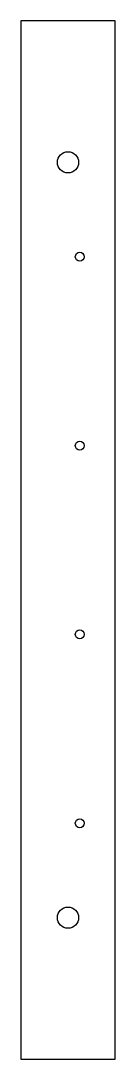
# Model space of a CAD drawing. Header units: millimetres. Extents: x 0 to 20, y -220 to 0.
import ezdxf

# ---------------------------------------------------------------- set-up
doc = ezdxf.new("R2010")
doc.units = ezdxf.units.MM

msp = doc.modelspace()

# ---------------------------------------------------------------- linework, layer by layer
msp.add_lwpolyline([(20, 0), (0, 0), (0, -220), (20, -220)], close=True)
for centre, radius in [((10, -30), 2.25), ((12.5, -50), 0.95), ((12.5, -90), 0.95), ((12.5, -130), 0.95), ((12.5, -170), 0.95), ((10, -190), 2.25)]:
    msp.add_circle(centre, radius)

doc.saveas('drawing.dxf')
